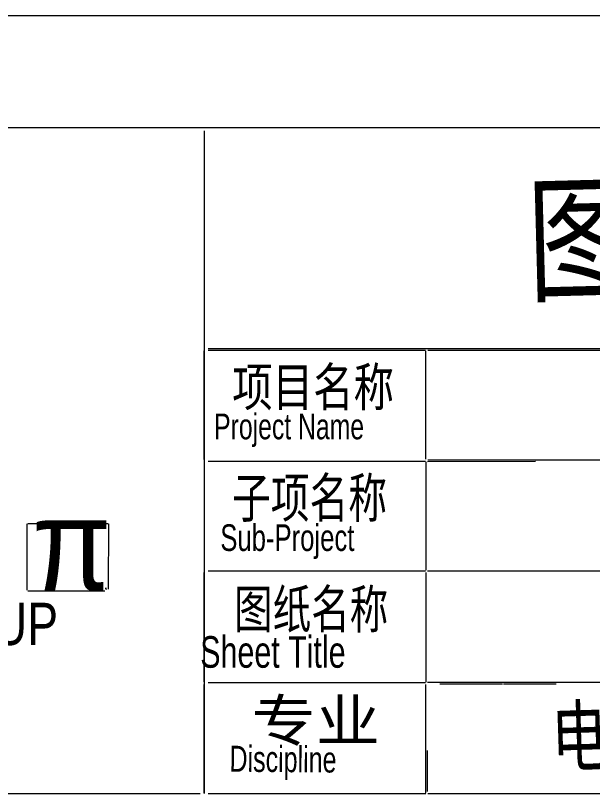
# Model space of a CAD drawing. Extents: x 233 to 5195, y 274 to 7291.
# Drawn here: x 2314 to 3539, y 5638 to 7291 of the extents above; entities that cross this region are included whole.
import ezdxf

# ---------------------------------------------------------------- set-up
doc = ezdxf.new("R2010")
doc.units = 0
for name, color, linetype, lineweight in [('OCR_TEXT', 6, 'Continuous', 0), ('TRACE_STRAIGHT', 5, 'Continuous', 0), ('TRACE_TEXT_SYMBOL', 6, 'Continuous', 0)]:
    doc.layers.add(name, color=color, linetype=linetype, lineweight=lineweight)
doc.styles.add('wqy-unicode', font='wqy-unicode.lff')

msp = doc.modelspace()

# ---------------------------------------------------------------- linework, layer by layer
at = {"layer": 'TRACE_STRAIGHT', "color": 5}
for p, q in [((234.4, 7290.7), (5194.4, 7290.7)), ((825.6, 7052.6), (4956.9, 7052.6)), ((2169, 7053), (2397, 7053)), ((2458, 7053), (2686, 7053)), ((2714, 7046), (2714, 5638)), ((2723.1, 7052.6), (4950.6, 7052.6)), ((2723, 6583), (4951, 6583)), ((2723.1, 6579.5), (3184.4, 6579.5)), ((3189.4, 6579.5), (4010.6, 6579.5)), ((2714.3, 6347.1), (2714.4, 6578.4)), ((3185.2, 6348.4), (3185.2, 6578.4)), ((2714.3, 6342.1), (2714.3, 6112.1)), ((2723.1, 6343.5), (3184.4, 6343.5)), ((3185.2, 6342.1), (3185.2, 6112.1)), ((3189, 6343), (3418, 6344)), ((3189.4, 6346.7), (4010.6, 6346.7)), ((2338.3, 6069.6), (2338.3, 6210.9)), ((2339.4, 6211.7), (2510.6, 6211.7)), ((2511.3, 6072.1), (2511.6, 6210.9)), ((2714.3, 5874.6), (2714.3, 6107.1)), ((2723.1, 6110.7), (3184.4, 6110.7)), ((3185, 6107), (3185, 5874)), ((3189, 6111), (4012, 6111)), ((2339.4, 6068.5), (2503.1, 6068.5)), ((2714.3, 5638.4), (2714.3, 5869.6)), ((2723.1, 5873.8), (3184.4, 5873.8)), ((3185.2, 5638.4), (3185.2, 5869.6)), ((3189, 5874), (4012, 5874)), ((3215, 5871), (3348, 5871)), ((3350, 5871), (3462, 5871)), ((3188, 5729), (3188, 5642)), ((833.1, 5637.8), (2705.6, 5637.8)), ((2131, 5638), (2359, 5638)), ((2360, 5638), (2461, 5638)), ((2475, 5638), (2589, 5638)), ((2723, 5638), (3185, 5638)), ((3189.4, 5637.8), (4010.6, 5637.8)), ((3224, 5638), (3452, 5638))]:
    msp.add_line(p, q, dxfattribs=at)
at = {"layer": 'TRACE_TEXT_SYMBOL', "color": 6}
msp.add_lwpolyline([(2506, 6074), (2505, 6073), (2504, 6073), (2505, 6073), (2507, 6071), (2506, 6072)], close=True, dxfattribs=at)

# ---------------------------------------------------------------- texts
at = {"layer": 'OCR_TEXT', "color": 6, "style": 'wqy-unicode'}
for s, height, rotation, width, p in [('图纸', 215.5, 1.5074, 0.773482, (3403.3, 6704)), ('电气', 122.65, 1.8087, 0.72, (3453.3, 5696.5)), ('Discipline', 55.18, -0.5093, 0.72, (2767.9, 5684.1))]:
    msp.add_text(s, height=height, rotation=rotation, dxfattribs=dict(at, width=width)).set_placement(p)
for s, height, width, p in [('项目名称', 81.46, 0.773223, (2774, 6460.7)), ('Project Name', 54.633, 0.72, (2735.4, 6390.3)), ('子项名称', 83.83, 0.72, (2773.5, 6224)), ('π', 193.1, 0.943369, (2349, 6069.6)), ('Sub-Project', 56.608, 0.72, (2748.6, 6153)), ('图纸名称', 81.46, 0.73657, (2778, 5988.7)), ('GROUP', 89.8, 0.822077, (2042, 5953.2)), ('Sheet Title', 67.081, 0.72, (2706, 5904.9)), ('专业', 88.16, 1.133428, (2815, 5748.6))]:
    msp.add_text(s, height=height, dxfattribs=dict(at, width=width)).set_placement(p)

doc.saveas('drawing.dxf')
